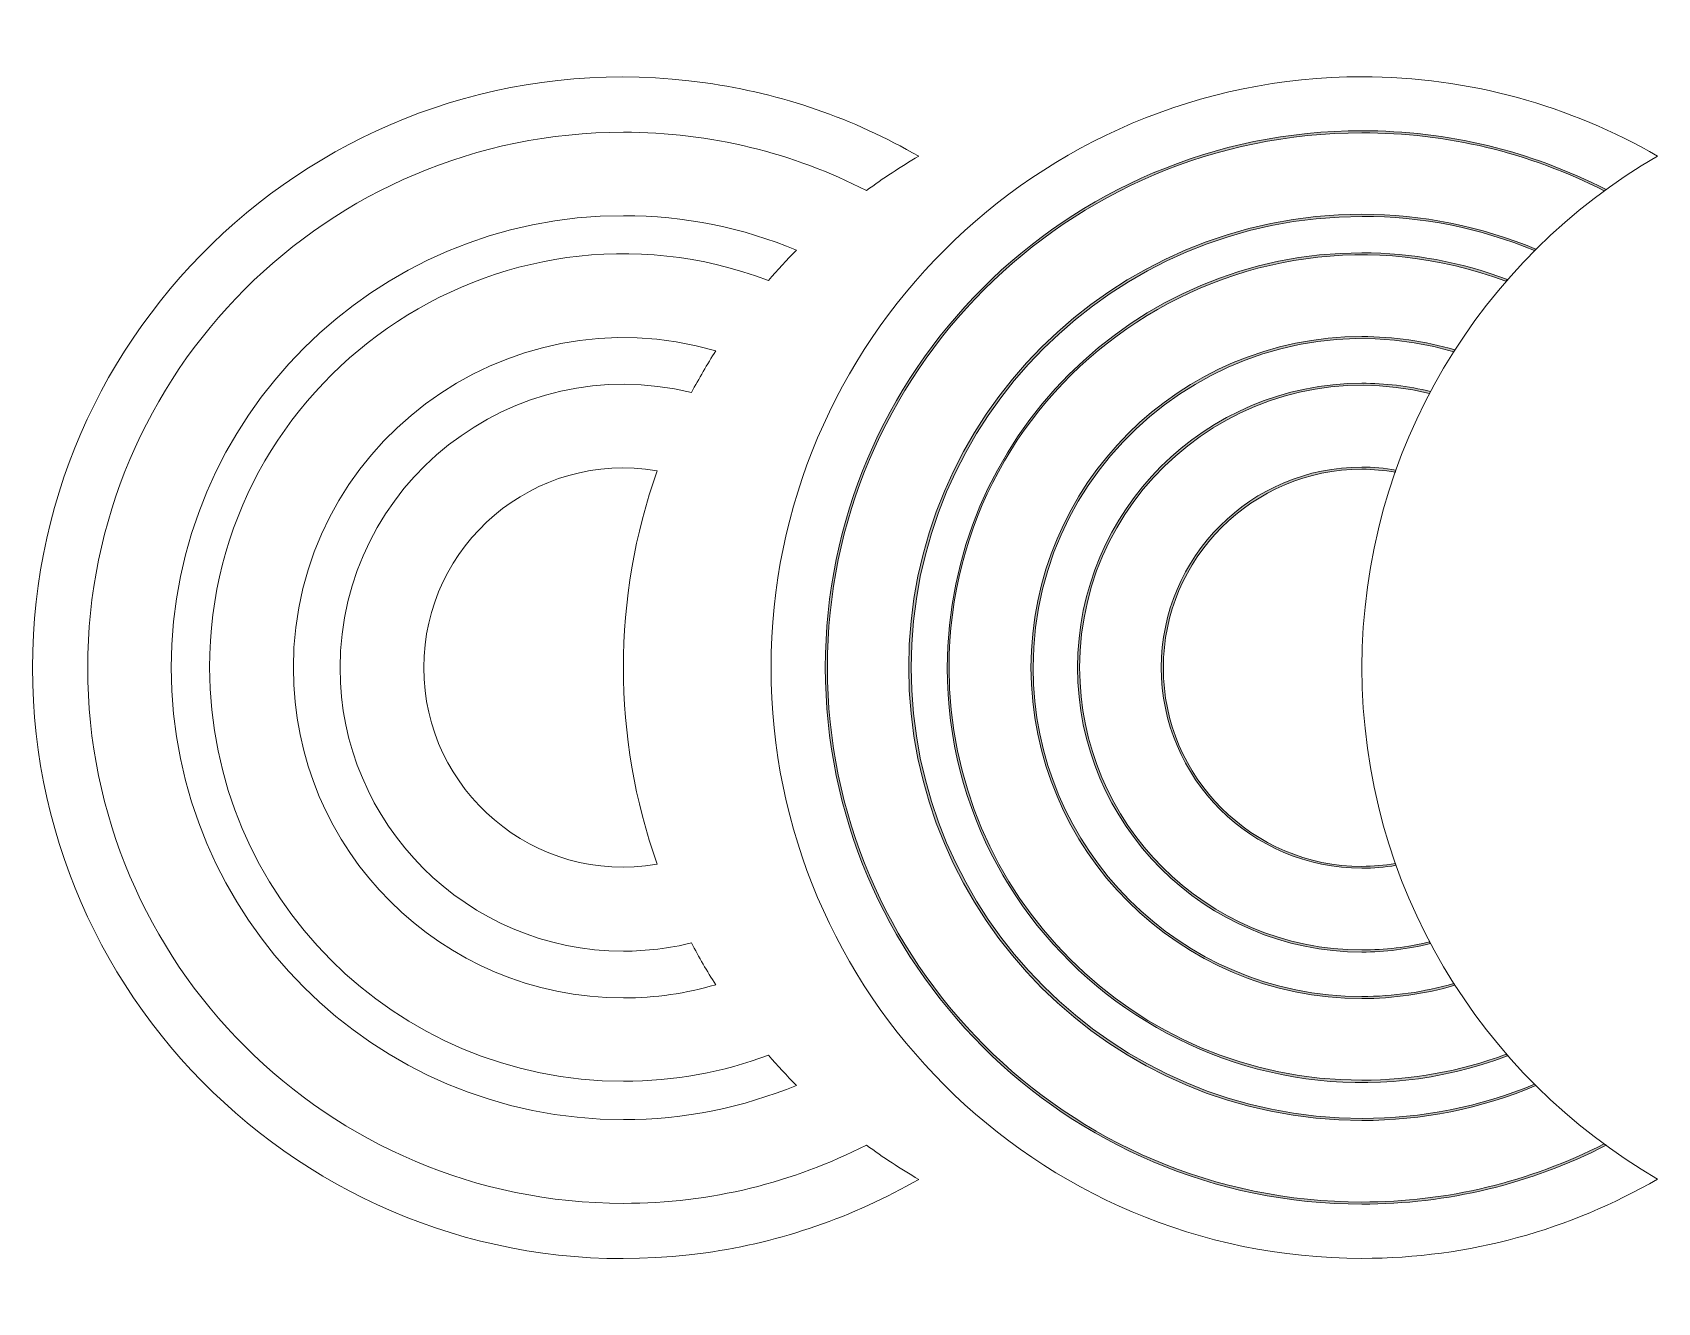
# Model space of a CAD drawing. Header units: inches. Extents: x 0.2 to 23.6, y -0.2 to 8.2.
# Drawn here: x 12.84 to 23.59, y -0.24 to 8.16 of the extents above; entities that cross this region are included whole.
import ezdxf

# ---------------------------------------------------------------- set-up
doc = ezdxf.new("R2010")
doc.units = ezdxf.units.IN
doc.header["$MEASUREMENT"] = 0
doc.layers.add('_U+0421_U+043B_U+043E_U+0439 1', color=7, linetype='Continuous')

msp = doc.modelspace()

# ---------------------------------------------------------------- hatches: boundary and pattern name
at = {"layer": '_U+0421_U+043B_U+043E_U+0439 1', "true_color": 0xffffff}
h = msp.add_hatch(color=7, dxfattribs=at)
h.dxf.hatch_style = 2
edge = h.paths.add_edge_path()
edge.add_spline(control_points=[(22.778, 1.201), (22.789, 1.19), (22.787, 1.192), (22.787, 1.192), (22.422, 1.04), (22.033, 0.961), (21.636, 0.961), (19.983, 0.961), (18.637, 2.306), (18.637, 3.96), (18.637, 5.614), (19.982, 6.958), (21.636, 6.958), (22.033, 6.958), (22.422, 6.879), (22.787, 6.728), (22.787, 6.728), (22.778, 6.718), (22.778, 6.718), (22.415, 6.868), (22.032, 6.944), (21.638, 6.944), (19.992, 6.944), (18.653, 5.606), (18.653, 3.96), (18.653, 2.314), (19.992, 0.975), (21.638, 0.975), (22.031, 0.975), (22.415, 1.051), (22.778, 1.201)], knot_values=[0, 0, 0, 0, 0.013889, 0.013889, 0.013889, 0.027778, 0.027778, 0.027778, 0.041667, 0.041667, 0.041667, 0.055556, 0.055556, 0.055556, 0.069444, 0.069444, 0.069444, 0.083333, 0.083333, 0.083333, 0.097222, 0.097222, 0.097222, 0.111111, 0.111111, 0.111111, 0.125, 0.125, 0.125, 0.138889, 0.138889, 0.138889, 0.138889], degree=3, periodic=0)
edge.add_line((22.778, 1.201), (22.778, 1.201))
edge = h.paths.add_edge_path()
edge.add_spline(control_points=[(21.636, 7.511), (19.678, 7.511), (18.085, 5.918), (18.085, 3.96), (18.085, 2.001), (19.678, 0.408), (21.636, 0.408), (22.203, 0.408), (22.749, 0.54), (23.251, 0.797), (23.251, 0.797), (23.239, 0.806), (23.239, 0.807), (22.739, 0.553), (22.2, 0.422), (21.636, 0.422), (19.685, 0.422), (18.099, 2.01), (18.099, 3.96), (18.099, 5.911), (19.686, 7.497), (21.636, 7.497), (22.2, 7.497), (22.739, 7.368), (23.239, 7.113), (23.243, 7.115), (23.247, 7.118), (23.251, 7.122), (23.251, 7.122), (23.251, 7.122), (23.251, 7.122), (22.749, 7.379), (22.203, 7.511), (21.636, 7.511)], knot_values=[0, 0, 0, 0, 0.013889, 0.013889, 0.013889, 0.027778, 0.027778, 0.027778, 0.041667, 0.041667, 0.041667, 0.055556, 0.055556, 0.055556, 0.069444, 0.069444, 0.069444, 0.083333, 0.083333, 0.083333, 0.097222, 0.097222, 0.097222, 0.111111, 0.111111, 0.111111, 0.125, 0.125, 0.125, 0.138889, 0.138889, 0.138889, 0.152778, 0.152778, 0.152778, 0.152778], degree=3, periodic=0)
edge.add_line((21.636, 7.511), (21.636, 7.511))
edge = h.paths.add_edge_path()
edge.add_spline(control_points=[(21.636, 6.703), (20.124, 6.703), (18.892, 5.472), (18.892, 3.958), (18.892, 2.05), (20.806, 0.715), (22.6, 1.389), (22.6, 1.39), (22.59, 1.4), (22.59, 1.4), (22.285, 1.286), (21.964, 1.228), (21.635, 1.228), (20.129, 1.228), (18.904, 2.453), (18.904, 3.958), (18.904, 5.863), (20.814, 7.181), (22.589, 6.515), (22.6, 6.528), (22.599, 6.526), (22.599, 6.526), (22.293, 6.643), (21.967, 6.703), (21.636, 6.703)], knot_values=[0, 0, 0, 0, 0.013889, 0.013889, 0.013889, 0.027778, 0.027778, 0.027778, 0.041667, 0.041667, 0.041667, 0.055556, 0.055556, 0.055556, 0.069444, 0.069444, 0.069444, 0.083333, 0.083333, 0.083333, 0.097222, 0.097222, 0.097222, 0.111111, 0.111111, 0.111111, 0.111111], degree=3, periodic=0)
edge.add_line((21.636, 6.703), (21.636, 6.703))
edge = h.paths.add_edge_path()
edge.add_spline(control_points=[(21.636, 6.149), (20.429, 6.149), (19.446, 5.167), (19.446, 3.958), (19.446, 2.751), (20.428, 1.768), (21.636, 1.768), (21.843, 1.768), (22.053, 1.799), (22.251, 1.856), (22.249, 1.86), (22.246, 1.864), (22.243, 1.868), (22.046, 1.811), (21.842, 1.782), (21.636, 1.782), (20.436, 1.782), (19.46, 2.758), (19.46, 3.958), (19.46, 5.4), (20.849, 6.454), (22.243, 6.049), (22.243, 6.049), (22.251, 6.061), (22.251, 6.061), (22.053, 6.119), (21.844, 6.149), (21.636, 6.149)], knot_values=[0, 0, 0, 0, 0.013889, 0.013889, 0.013889, 0.027778, 0.027778, 0.027778, 0.041667, 0.041667, 0.041667, 0.055556, 0.055556, 0.055556, 0.069444, 0.069444, 0.069444, 0.083333, 0.083333, 0.083333, 0.097222, 0.097222, 0.097222, 0.111111, 0.111111, 0.111111, 0.125, 0.125, 0.125, 0.125], degree=3, periodic=0)
edge.add_line((21.636, 6.149), (21.636, 6.149))
edge = h.paths.add_edge_path()
edge.add_spline(control_points=[(20.308, 3.958), (20.308, 3.226), (20.904, 2.631), (21.636, 2.631), (21.71, 2.631), (21.787, 2.637), (21.861, 2.65), (21.86, 2.654), (21.858, 2.658), (21.857, 2.662), (21.783, 2.65), (21.708, 2.643), (21.636, 2.643), (20.911, 2.643), (20.322, 3.232), (20.322, 3.957), (20.322, 4.682), (20.911, 5.271), (21.636, 5.271), (21.708, 5.271), (21.783, 5.264), (21.857, 5.251), (21.858, 5.256), (21.86, 5.26), (21.861, 5.265), (21.786, 5.278), (21.708, 5.285), (21.636, 5.285), (20.904, 5.287), (20.308, 4.692), (20.308, 3.958)], knot_values=[0, 0, 0, 0, 0.013889, 0.013889, 0.013889, 0.027778, 0.027778, 0.027778, 0.041667, 0.041667, 0.041667, 0.055556, 0.055556, 0.055556, 0.069444, 0.069444, 0.069444, 0.083333, 0.083333, 0.083333, 0.097222, 0.097222, 0.097222, 0.111111, 0.111111, 0.111111, 0.125, 0.125, 0.125, 0.138889, 0.138889, 0.138889, 0.138889], degree=3, periodic=0)
edge.add_line((20.308, 3.958), (20.308, 3.958))
edge = h.paths.add_edge_path()
edge.add_spline(control_points=[(21.636, 5.84), (20.599, 5.84), (19.754, 4.996), (19.754, 3.958), (19.754, 2.921), (20.599, 2.076), (21.636, 2.076), (21.789, 2.076), (21.942, 2.096), (22.09, 2.132), (22.088, 2.136), (22.086, 2.14), (22.083, 2.144), (21.938, 2.108), (21.787, 2.09), (21.636, 2.09), (20.606, 2.09), (19.768, 2.928), (19.768, 3.958), (19.768, 5.164), (20.903, 6.062), (22.083, 5.772), (22.083, 5.772), (22.09, 5.785), (22.09, 5.785), (21.943, 5.822), (21.789, 5.84), (21.636, 5.84)], knot_values=[0, 0, 0, 0, 0.013889, 0.013889, 0.013889, 0.027778, 0.027778, 0.027778, 0.041667, 0.041667, 0.041667, 0.055556, 0.055556, 0.055556, 0.069444, 0.069444, 0.069444, 0.083333, 0.083333, 0.083333, 0.097222, 0.097222, 0.097222, 0.111111, 0.111111, 0.111111, 0.125, 0.125, 0.125, 0.125], degree=3, periodic=0)
edge.add_line((21.636, 5.84), (21.636, 5.84))

# ---------------------------------------------------------------- linework, layer by layer
at = {"layer": '_U+0421_U+043B_U+043E_U+0439 1', "color": 1, "lineweight": 9, "true_color": 0xff0000}
for points, knots in [([(12.839, 3.958), (12.839, 3.958), (12.839, 3.958), (12.839, 3.958), (12.839, 1.593), (14.936, -0.243), (17.294, 0.086), (17.794, 0.157), (18.269, 0.322), (18.703, 0.572), (18.583, 0.642), (18.468, 0.717), (18.357, 0.799), (17.874, 0.551), (17.328, 0.413), (16.749, 0.413), (14.794, 0.413), (13.204, 2.003), (13.204, 3.957), (13.204, 5.911), (14.794, 7.501), (16.749, 7.501), (17.328, 7.501), (17.874, 7.363), (18.357, 7.115), (18.468, 7.196), (18.583, 7.272), (18.703, 7.342), (18.272, 7.592), (17.797, 7.757), (17.293, 7.828), (14.922, 8.161), (12.839, 6.312), (12.839, 3.958)], [0, 0, 0, 0, 1, 1, 1, 2, 2, 2, 3, 3, 3, 4, 4, 4, 5, 5, 5, 6, 6, 6, 7, 7, 7, 8, 8, 8, 9, 9, 9, 10, 10, 10, 11, 11, 11, 11]), ([(23.592, 0.574), (23.017, 0.24), (22.349, 0.049), (21.636, 0.049), (19.481, 0.049), (17.726, 1.803), (17.726, 3.958), (17.726, 6.114), (19.481, 7.868), (21.636, 7.868), (22.347, 7.868), (23.015, 7.676), (23.592, 7.343), (22.424, 6.667), (21.636, 5.403), (21.636, 3.958), (21.636, 2.515), (22.424, 1.251), (23.592, 0.574)], [0, 0, 0, 0, 1, 1, 1, 2, 2, 2, 3, 3, 3, 4, 4, 4, 5, 5, 5, 6, 6, 6, 6]), ([(13.757, 3.958), (13.757, 2.308), (15.099, 0.967), (16.749, 0.967), (17.154, 0.967), (17.542, 1.049), (17.894, 1.194), (17.831, 1.258), (17.768, 1.325), (17.708, 1.394), (17.41, 1.282), (17.086, 1.221), (16.749, 1.221), (15.239, 1.221), (14.011, 2.449), (14.011, 3.958), (14.011, 5.86), (15.919, 7.193), (17.708, 6.521), (17.768, 6.589), (17.831, 6.656), (17.894, 6.721), (17.542, 6.868), (17.154, 6.949), (16.749, 6.949), (15.1, 6.95), (13.757, 5.608), (13.757, 3.958)], [0, 0, 0, 0, 1, 1, 1, 2, 2, 2, 3, 3, 3, 4, 4, 4, 5, 5, 5, 6, 6, 6, 7, 7, 7, 8, 8, 8, 9, 9, 9, 9]), ([(17.36, 6.054), (17.303, 5.965), (17.249, 5.872), (17.199, 5.778), (16.013, 6.071), (14.874, 5.168), (14.874, 3.957), (14.874, 2.924), (15.715, 2.082), (16.749, 2.082), (16.904, 2.082), (17.054, 2.101), (17.199, 2.136), (17.249, 2.042), (17.301, 1.95), (17.36, 1.86), (17.165, 1.803), (16.961, 1.772), (16.749, 1.772), (15.544, 1.772), (14.565, 2.751), (14.565, 3.956), (14.565, 5.412), (15.967, 6.461), (17.36, 6.054)], [0, 0, 0, 0, 1, 1, 1, 2, 2, 2, 3, 3, 3, 4, 4, 4, 5, 5, 5, 6, 6, 6, 7, 7, 7, 8, 8, 8, 8]), ([(15.428, 3.958), (15.428, 3.144), (16.161, 2.518), (16.972, 2.657), (16.675, 3.497), (16.675, 4.421), (16.972, 5.261), (16.16, 5.4), (15.428, 4.771), (15.428, 3.958)], [0, 0, 0, 0, 1, 1, 1, 2, 2, 2, 3, 3, 3, 3])]:
    msp.add_open_spline(points, degree=3, knots=knots, dxfattribs=at)
at = {"layer": '_U+0421_U+043B_U+043E_U+0439 1', "lineweight": 0}
for points, knots in [([(21.636, 7.511), (19.678, 7.511), (18.085, 5.918), (18.085, 3.96), (18.085, 2.001), (19.678, 0.408), (21.636, 0.408), (22.203, 0.408), (22.749, 0.54), (23.251, 0.797), (23.251, 0.797), (23.239, 0.806), (23.239, 0.807), (22.739, 0.553), (22.2, 0.422), (21.636, 0.422), (19.685, 0.422), (18.099, 2.01), (18.099, 3.96), (18.099, 5.911), (19.686, 7.497), (21.636, 7.497), (22.2, 7.497), (22.739, 7.368), (23.239, 7.113), (23.243, 7.115), (23.247, 7.118), (23.251, 7.122), (23.251, 7.122), (23.251, 7.122), (23.251, 7.122), (22.749, 7.379), (22.203, 7.511), (21.636, 7.511)], [0, 0, 0, 0, 1, 1, 1, 2, 2, 2, 3, 3, 3, 4, 4, 4, 5, 5, 5, 6, 6, 6, 7, 7, 7, 8, 8, 8, 9, 9, 9, 10, 10, 10, 11, 11, 11, 11]), ([(21.636, 6.703), (20.124, 6.703), (18.892, 5.472), (18.892, 3.958), (18.892, 2.05), (20.806, 0.715), (22.6, 1.389), (22.6, 1.39), (22.59, 1.4), (22.59, 1.4), (22.285, 1.286), (21.964, 1.228), (21.635, 1.228), (20.129, 1.228), (18.904, 2.453), (18.904, 3.958), (18.904, 5.863), (20.814, 7.181), (22.589, 6.515), (22.6, 6.528), (22.599, 6.526), (22.599, 6.526), (22.293, 6.643), (21.967, 6.703), (21.636, 6.703)], [0, 0, 0, 0, 1, 1, 1, 2, 2, 2, 3, 3, 3, 4, 4, 4, 5, 5, 5, 6, 6, 6, 7, 7, 7, 8, 8, 8, 8]), ([(22.778, 1.201), (22.789, 1.19), (22.787, 1.192), (22.787, 1.192), (22.422, 1.04), (22.033, 0.961), (21.636, 0.961), (19.983, 0.961), (18.637, 2.306), (18.637, 3.96), (18.637, 5.614), (19.982, 6.958), (21.636, 6.958), (22.033, 6.958), (22.422, 6.879), (22.787, 6.728), (22.787, 6.728), (22.778, 6.718), (22.778, 6.718), (22.415, 6.868), (22.032, 6.944), (21.638, 6.944), (19.992, 6.944), (18.653, 5.606), (18.653, 3.96), (18.653, 2.314), (19.992, 0.975), (21.638, 0.975), (22.031, 0.975), (22.415, 1.051), (22.778, 1.201)], [0, 0, 0, 0, 1, 1, 1, 2, 2, 2, 3, 3, 3, 4, 4, 4, 5, 5, 5, 6, 6, 6, 7, 7, 7, 8, 8, 8, 9, 9, 9, 10, 10, 10, 10]), ([(21.636, 6.149), (20.429, 6.149), (19.446, 5.167), (19.446, 3.958), (19.446, 2.751), (20.428, 1.768), (21.636, 1.768), (21.843, 1.768), (22.053, 1.799), (22.251, 1.856), (22.249, 1.86), (22.246, 1.864), (22.243, 1.868), (22.046, 1.811), (21.842, 1.782), (21.636, 1.782), (20.436, 1.782), (19.46, 2.758), (19.46, 3.958), (19.46, 5.4), (20.849, 6.454), (22.243, 6.049), (22.243, 6.049), (22.251, 6.061), (22.251, 6.061), (22.053, 6.119), (21.844, 6.149), (21.636, 6.149)], [0, 0, 0, 0, 1, 1, 1, 2, 2, 2, 3, 3, 3, 4, 4, 4, 5, 5, 5, 6, 6, 6, 7, 7, 7, 8, 8, 8, 9, 9, 9, 9]), ([(21.636, 5.84), (20.599, 5.84), (19.754, 4.996), (19.754, 3.958), (19.754, 2.921), (20.599, 2.076), (21.636, 2.076), (21.789, 2.076), (21.942, 2.096), (22.09, 2.132), (22.088, 2.136), (22.086, 2.14), (22.083, 2.144), (21.938, 2.108), (21.787, 2.09), (21.636, 2.09), (20.606, 2.09), (19.768, 2.928), (19.768, 3.958), (19.768, 5.164), (20.903, 6.062), (22.083, 5.772), (22.083, 5.772), (22.09, 5.785), (22.09, 5.785), (21.943, 5.822), (21.789, 5.84), (21.636, 5.84)], [0, 0, 0, 0, 1, 1, 1, 2, 2, 2, 3, 3, 3, 4, 4, 4, 5, 5, 5, 6, 6, 6, 7, 7, 7, 8, 8, 8, 9, 9, 9, 9]), ([(20.308, 3.958), (20.308, 3.226), (20.904, 2.631), (21.636, 2.631), (21.71, 2.631), (21.787, 2.637), (21.861, 2.65), (21.86, 2.654), (21.858, 2.658), (21.857, 2.662), (21.783, 2.65), (21.708, 2.643), (21.636, 2.643), (20.911, 2.643), (20.322, 3.232), (20.322, 3.957), (20.322, 4.682), (20.911, 5.271), (21.636, 5.271), (21.708, 5.271), (21.783, 5.264), (21.857, 5.251), (21.858, 5.256), (21.86, 5.26), (21.861, 5.265), (21.786, 5.278), (21.708, 5.285), (21.636, 5.285), (20.904, 5.287), (20.308, 4.692), (20.308, 3.958)], [0, 0, 0, 0, 1, 1, 1, 2, 2, 2, 3, 3, 3, 4, 4, 4, 5, 5, 5, 6, 6, 6, 7, 7, 7, 8, 8, 8, 9, 9, 9, 10, 10, 10, 10])]:
    msp.add_open_spline(points, degree=3, knots=knots, dxfattribs=at)

doc.saveas('drawing.dxf')
